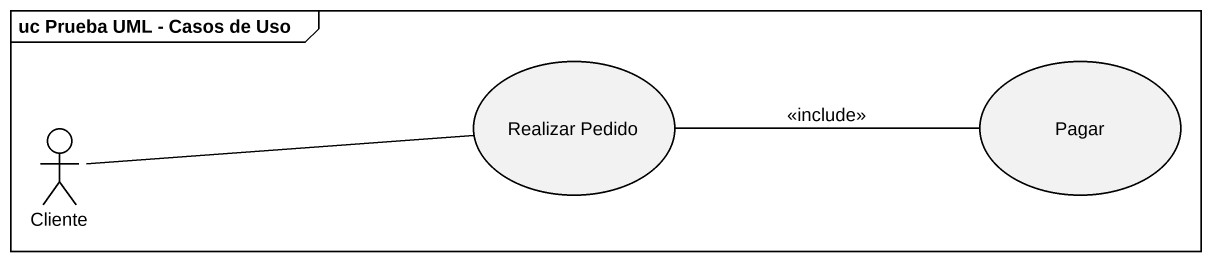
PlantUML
@startuml
mainframe uc Prueba UML - Casos de Uso
usecase "Realizar Pedido" as Realizar_Pedido
usecase Pagar
actor Cliente
Realizar_Pedido -right- Pagar : <<include>>
Cliente -right- Realizar_Pedido
@enduml
